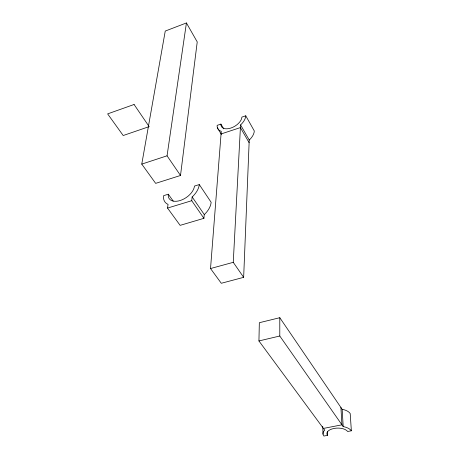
<?xml version="1.0" encoding="UTF-8"?>
<svg xmlns="http://www.w3.org/2000/svg" width="459" height="459" viewBox="0 0 459 459"><rect width="100%" height="100%" fill="white"/><g stroke="black" fill="none" stroke-linecap="round" stroke-linejoin="round"><path stroke-width="0.69" d="M351.364 430.789A14.573 7.212 -1.3 0 0 343.923 426.732L343.206 426.629L279.789 336.011L279.795 317.708L259.335 322.711L258.933 340.951L324.743 430.209L324.341 430.525A14.573 7.212 -1.3 0 0 323.865 436.05L327.496 435.356A10.689 5.29 -1.3 0 1 334.003 428.454A10.689 5.29 -1.3 0 1 347.658 431.494L351.364 430.789L350.194 413.53A14.338 7.321 -1.4 0 0 342.867 409.428L342.162 409.319L279.795 317.708M245.772 115.8L241.91 117.091A11.595 6.518 -30.7 0 1 230.923 128.032A11.595 6.518 -30.7 0 1 220.911 124.102L217.136 125.364A15.813 8.893 -30.7 0 0 220.722 131.148L221.272 131.274L210.526 268.538L221.29 283.278L243.654 277.339L249.231 140.006L240.55 124.894L241.159 124.383A15.813 8.893 -30.7 0 0 245.772 115.8L254.292 130.953A15.543 8.991 -30.6 0 1 249.828 139.502L249.231 140.006M243.654 277.339L233.258 262.33L240.55 124.894M199.298 184.575L194.473 186.073A14.774 8.75 -34.4 0 1 180.117 200.537A14.774 8.75 -34.4 0 1 168.292 194.214L163.599 195.672A20.15 11.928 -34.4 0 0 167.386 204.077L168.051 204.301L167.535 208.07L180.135 225.358L203.922 218.323L204.266 214.548L192.143 196.917L192.929 196.245A20.15 11.928 -34.4 0 0 199.298 184.575L211.146 202.304A19.708 12.066 -34.5 0 1 205.035 213.888L204.266 214.548M203.922 218.323L191.736 200.698L192.143 196.917M180.507 175.476L197.232 41.918L186.423 22.95L165.246 31.063L141.768 164.104L155.658 183.365L180.507 175.476L167.059 155.808L186.423 22.95M221.06 133.965L240.407 127.585L249.122 142.703M141.768 164.104L167.059 155.808M167.535 208.07L191.736 200.698M210.526 268.538L233.258 262.33M258.933 340.951L279.789 336.011M323.423 428.425L341.944 424.822L340.917 407.489M168.292 194.214L173.238 201.128M217.4 127.809L221.33 134.332M220.911 124.102L223.751 128.853M342.162 409.319L343.206 426.629M327.336 431.781L327.496 435.356M322.723 426.359L323.044 434.231M134.08 104.486L107.635 113.889L123.196 135.531L149.158 126.615L134.08 104.486"/></g></svg>
